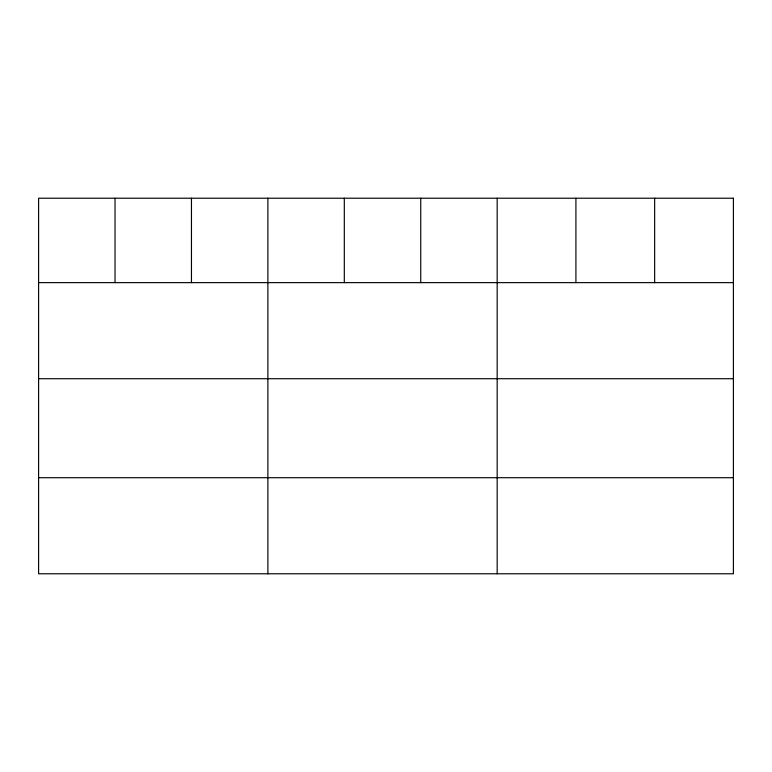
<?xml version="1.0" encoding="UTF-8"?>
<svg xmlns="http://www.w3.org/2000/svg" width="772" height="772" viewBox="0 0 772 772"><rect width="100%" height="100%" fill="white"/><g stroke="black" fill="none" stroke-linecap="round" stroke-linejoin="round"><path stroke-width="1.16" d="M38.6 282.639L733.4 282.639M38.6 378.714L733.4 378.714M38.6 477.704L733.4 477.704M654.656 198.221L654.656 282.639M575.912 198.221L575.912 282.639M497.168 198.221L497.168 573.779M420.74 198.221L420.74 282.639M344.312 198.221L344.312 282.639M267.884 198.221L267.884 573.779M191.456 198.221L191.456 282.639M115.028 198.221L115.028 282.639M733.4 198.221L38.6 198.221L38.6 573.779L733.4 573.779L733.4 198.221"/></g></svg>
